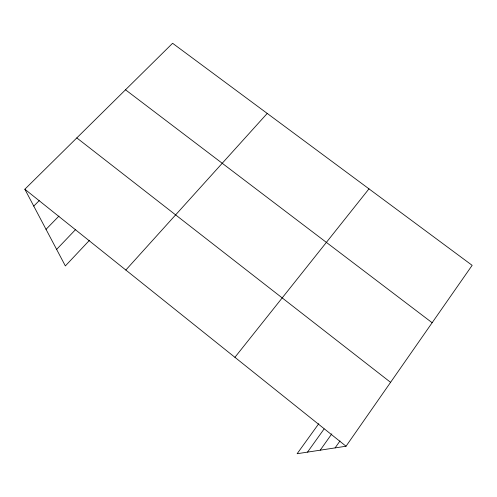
<?xml version="1.0" encoding="UTF-8"?>
<svg xmlns="http://www.w3.org/2000/svg" width="497" height="497" viewBox="0 0 497 497"><rect width="100%" height="100%" fill="white"/><g stroke="black" fill="none" stroke-linecap="round" stroke-linejoin="round"><path stroke-width="0.75" d="M318.782 423.674L297.125 453.718L346.036 446.225L472.15 265.342L172.602 43.282L24.85 189.233L65.355 265.932L89.497 240.287M335.102 447.896L339.985 440.951M320.211 450.183L331.81 433.844M307.506 452.127L324.087 428.961M234.919 357.312L368.979 188.86M125.84 270.033L267.224 113.428M56.627 249.395L75.755 229.384M46.035 229.347L58.975 216.065M33.765 206.106L39.232 200.614M125.511 89.795L432.142 322.727M76.805 137.905L390.58 382.336M24.85 189.233L346.036 446.225"/></g></svg>
